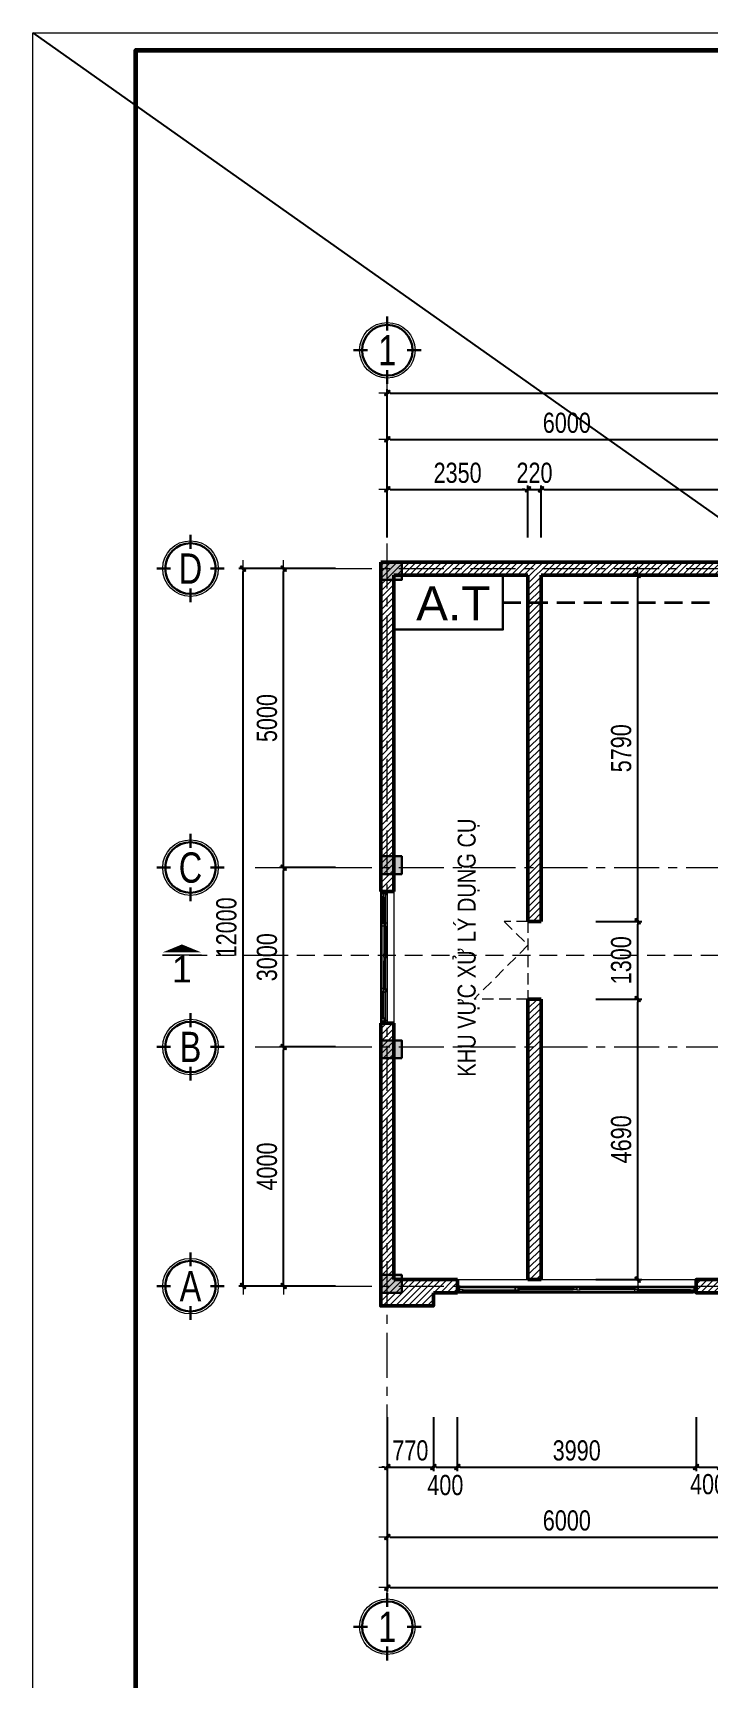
# Model space of a CAD drawing. Header units: millimetres. Extents: x 1109421 to 1726579, y -247837 to 144927.
# Drawn here: x 1636541 to 1647823, y -219275 to -191761 of the extents above; entities that cross this region are included whole.
import ezdxf
from ezdxf.enums import TextEntityAlignment as Align

# ---------------------------------------------------------------- set-up
doc = ezdxf.new("R2010")
doc.units = ezdxf.units.MM
doc.header["$LTSCALE"] = 600
doc.header["$MEASUREMENT"] = 0
for name, pattern in [('00_Hidden', [2.4, 1.6, -0.8]), ('CENTER', [2, 1.25, -0.25, 0.25, -0.25]), ('DASHED', [0.75, 0.5, -0.25]), ('HIDDEN', [0.375, 0.25, -0.125])]:
    doc.linetypes.add(name, pattern=pattern)
doc.layers.get('0').update_dxf_attribs({"lineweight": 0})
doc.layers.get('Defpoints').update_dxf_attribs({"lineweight": 0})
for name, color, linetype, lineweight in [('0.15_Cua', 144, 'Continuous', 15), ('cat1', 30, 'Continuous', 50), ('cat2', 22, 'Continuous', 30), ('dim', 144, 'Continuous', 13), ('hatch1', 136, 'Continuous', 9), ('Khungten_LCDI', 7, 'Continuous', 25), ('LC ISO', 153, 'Continuous', 13), ('LC Khac', 4, 'Continuous', 9), ('LC MANH DUT', 35, 'HIDDEN', 5), ('LC Text1', 3, 'Continuous', 20), ('LC Text2', 7, 'Continuous', 25), ('Noi that', 35, 'Continuous', 9), ('PCCC-ATTOMAT', 3, 'Continuous', 30), ('PCCC-BAO CHAY - DAY', 3, 'DASHED', 35), ('thay1', 63, 'Continuous', 18), ('truc', 76, 'CENTER', 9)]:
    doc.layers.add(name, color=color, linetype=linetype, lineweight=lineweight)
doc.layers.add('KCS_Plotter', color=11, linetype='Continuous', plot=False)
doc.styles.add('chu theo TCVN', font='arial.ttf')
doc.styles.add('EG 1', font='VHAVANB.TTF')
doc.styles.add('HOATBIF', font='hoatbif.shx', dxfattribs={"width": 0.8})
doc.styles.add('Khungten', font='VHAVAN.TTF', dxfattribs={"width": 0.9, "height": 5000})
doc.styles.add('LC 1', font='VHAVANB.TTF')
doc.styles.add('T2', font='VHARIAL.TTF', dxfattribs={"width": 0.8})
doc.styles.add('Tahoma', font='tahoma.ttf')
doc.styles.add('Title', font='VHBLACK.TTF')
doc.dimstyles.new('1-135', dxfattribs={"dimscale": 135, "dimtxt": 2.5, "dimasz": 0.35, "dimexe": 0.5, "dimexo": 0, "dimgap": 0.8, "dimtad": 1, "dimdec": 0, "dimzin": 0, "dimdsep": 46, "dimtxsty": 'HOATBIF', "dimblk1": 'DOT', "dimblk2": 'DOT', "dimsah": 1, "dimcen": -1, "dimdle": 1, "dimclrd": 256, "dimclre": 256, "dimclrt": 4, "dimadec": 3, "dimazin": 2, "dimtfac": 0.333333, "dimtdec": 0, "dimtix": 1, "dimtmove": 2, "dimatfit": 3, "dimldrblk": 'DOT', "dimfxl": 1, "dimtvp": 0.833333, "dimtolj": 1, "dimtzin": 0, "dimarcsym": 0})

# ---------------------------------------------------------------- blocks, each defined once
blk = doc.blocks.new('ATTOMAT TANG')
at = {"layer": 'PCCC-ATTOMAT'}
blk.add_lwpolyline([(0, 2.88), (0, 0), (5.76, 0), (5.76, 2.88)], close=True, dxfattribs=at)
at = {"layer": 'PCCC-ATTOMAT', "style": 'chu theo TCVN'}
blk.add_text('A.T', height=1.8, dxfattribs=at).set_placement((1.179, 0.496))
blk = doc.blocks.new('A$Cb3b0a436')
at = {"layer": 'Defpoints', "color": 0, "lineweight": 0}
blk.add_lwpolyline([(6.98, 0), (6.98, 297), (426.98, 297), (426.98, 0)], close=True, dxfattribs=at)
at = {"layer": 'Khungten_LCDI', "color": 5, "lineweight": 60}
blk.add_lwpolyline([(18.98, 2), (18.98, 295), (424.98, 295), (424.98, 2)], close=True, dxfattribs=at)
at = {"color": 7, "style": 'Khungten', "width": 0.8}
for tag, p in [('REVISION', (413.97, 41.04)), ('NGAYHT', (414.44, 32.41))]:
    blk.add_attdef(tag, text='', height=2, dxfattribs=at).set_placement(p, align=Align.CENTER)
at = {"layer": 'LC Text1', "style": 'Title', "width": 1.485915}
for tag, p, p2 in [('TENBANVE1', (388.11, 59.64), (422.38, 59.64)), ('TENBANVE2', (388.11, 52.88), (422.38, 52.88))]:
    blk.add_attdef(tag, text='', height=2.5, dxfattribs=at).set_placement(p, p2, align=Align.FIT)
at = {"layer": 'LC Text1', "style": 'Title', "width": 0.7}
blk.add_attdef('SOBANVE', text='', height=2.5, dxfattribs=at).set_placement((414.6, 9.54), align=Align.CENTER)
blk = doc.blocks.new('d1300')
at = {"layer": 'Noi that', "linetype": '00_Hidden', "ltscale": 0.2}
for p, q in [((898202, 20687), (899102, 21587)), ((899102, 20687), (899102, 21587)), ((897802, 20687), (897802, 21087)), ((897802, 21087), (898202, 20687)), ((897802, 20687), (899102, 20687))]:
    blk.add_line(p, q, dxfattribs=at)
blk = doc.blocks.new('DOT')
at = {"layer": 'dim'}
for p, q in [((-3, 0), (3, 0)), ((-1, -1), (1, 1))]:
    blk.add_line(p, q, dxfattribs=at)
blk.add_lwpolyline([(0.5, 1), (-1, -0.5), (-0.5, -1), (1, 0.5)], close=True, dxfattribs=at)
blk = doc.blocks.new('*D1675')
at = {"layer": 'Defpoints', "color": 0, "transparency": 16777216}
for p in [(1642463, -214911), (1648463, -214911), (1648463, -216917)]:
    blk.add_point(p, dxfattribs=at)
at = {"layer": 'dim', "lineweight": -2, "transparency": 16777216}
for p, q in [((1642463, -214911), (1642463, -216985)), ((1648463, -214911), (1648463, -216985)), ((1642511, -216917), (1648416, -216917))]:
    blk.add_line(p, q, dxfattribs=at)
at = {"layer": 'dim', "lineweight": -2, "transparency": 16777216, "xscale": 47.25, "yscale": 47.25, "zscale": 47.25, "rotation": 180}
blk.add_blockref('DOT', (1642463, -216917), dxfattribs=at)
at = {"layer": 'dim', "lineweight": -2, "transparency": 16777216, "xscale": 47.25, "yscale": 47.25, "zscale": 47.25}
blk.add_blockref('DOT', (1648463, -216917), dxfattribs=at)
at = {"layer": 'dim', "color": 4, "transparency": 16777216, "insert": (1645463, -216641), "char_height": 337.5, "attachment_point": 5, "style": 'HOATBIF'}
blk.add_mtext('\\A1;6000', dxfattribs=at)
blk = doc.blocks.new('_Dot')
at = {"color": 0, "linetype": 'ByBlock', "lineweight": -2}
blk.add_line((-0.5, 0), (-1, 0), dxfattribs=at)
at = {"color": 0, "linetype": 'ByBlock', "const_width": 0.5}
blk.add_lwpolyline([(-0.25, 0, 1), (0.25, 0, 1)], format="xyb", close=True, dxfattribs=at)
blk = doc.blocks.new('*D1683')
at = {"layer": 'Defpoints', "color": 0, "transparency": 16777216}
for p in [(1642463, -214911), (1643233, -214911), (1643233, -215747)]:
    blk.add_point(p, dxfattribs=at)
at = {"layer": 'dim', "lineweight": -2, "transparency": 16777216}
for p, q in [((1642463, -214911), (1642463, -215814)), ((1643233, -214911), (1643233, -215814)), ((1642416, -215747), (1642369, -215747)), ((1642463, -215747), (1643233, -215747)), ((1643281, -215747), (1643328, -215747))]:
    blk.add_line(p, q, dxfattribs=at)
at = {"layer": 'dim', "lineweight": -2, "transparency": 16777216, "xscale": 47.25, "yscale": 47.25, "zscale": 47.25}
blk.add_blockref('DOT', (1642463, -215747), dxfattribs=at)
at = {"layer": 'dim', "lineweight": -2, "transparency": 16777216, "xscale": 47.25, "yscale": 47.25, "zscale": 47.25, "rotation": 180}
blk.add_blockref('DOT', (1643233, -215747), dxfattribs=at)
at = {"layer": 'dim', "color": 4, "transparency": 16777216, "insert": (1642848, -215470), "char_height": 337.5, "attachment_point": 5, "style": 'HOATBIF'}
blk.add_mtext('\\A1;770', dxfattribs=at)
blk = doc.blocks.new('*D1684')
at = {"layer": 'Defpoints', "color": 0, "transparency": 16777216}
for p in [(1643233, -214911), (1643633, -214911), (1643633, -215747)]:
    blk.add_point(p, dxfattribs=at)
at = {"layer": 'dim', "lineweight": -2, "transparency": 16777216}
for p, q in [((1643233, -214911), (1643233, -215814)), ((1643633, -214911), (1643633, -215814)), ((1643281, -215747), (1643586, -215747))]:
    blk.add_line(p, q, dxfattribs=at)
at = {"layer": 'dim', "lineweight": -2, "transparency": 16777216, "xscale": 47.25, "yscale": 47.25, "zscale": 47.25, "rotation": 180}
blk.add_blockref('DOT', (1643233, -215747), dxfattribs=at)
at = {"layer": 'dim', "lineweight": -2, "transparency": 16777216, "xscale": 47.25, "yscale": 47.25, "zscale": 47.25}
blk.add_blockref('DOT', (1643633, -215747), dxfattribs=at)
at = {"layer": 'dim', "color": 4, "transparency": 16777216, "insert": (1643433, -216049), "char_height": 337.5, "attachment_point": 5, "style": 'HOATBIF'}
blk.add_mtext('\\A1;400', dxfattribs=at)
blk = doc.blocks.new('*D1685')
at = {"layer": 'Defpoints', "color": 0, "transparency": 16777216}
for p in [(1643633, -214911), (1647623, -214911), (1647623, -215747)]:
    blk.add_point(p, dxfattribs=at)
at = {"layer": 'dim', "lineweight": -2, "transparency": 16777216}
for p, q in [((1643633, -214911), (1643633, -215814)), ((1647623, -214911), (1647623, -215814)), ((1643681, -215747), (1647576, -215747))]:
    blk.add_line(p, q, dxfattribs=at)
at = {"layer": 'dim', "lineweight": -2, "transparency": 16777216, "xscale": 47.25, "yscale": 47.25, "zscale": 47.25, "rotation": 180}
blk.add_blockref('DOT', (1643633, -215747), dxfattribs=at)
at = {"layer": 'dim', "lineweight": -2, "transparency": 16777216, "xscale": 47.25, "yscale": 47.25, "zscale": 47.25}
blk.add_blockref('DOT', (1647623, -215747), dxfattribs=at)
at = {"layer": 'dim', "color": 4, "transparency": 16777216, "insert": (1645628, -215470), "char_height": 337.5, "attachment_point": 5, "style": 'HOATBIF'}
blk.add_mtext('\\A1;3990', dxfattribs=at)
blk = doc.blocks.new('*D1686')
at = {"layer": 'Defpoints', "color": 0, "transparency": 16777216}
for p in [(1647623, -214911), (1648023, -214911), (1648023, -215747)]:
    blk.add_point(p, dxfattribs=at)
at = {"layer": 'dim', "lineweight": -2, "transparency": 16777216}
for p, q in [((1647623, -214911), (1647623, -215814)), ((1648023, -214911), (1648023, -215814)), ((1647671, -215747), (1647976, -215747))]:
    blk.add_line(p, q, dxfattribs=at)
at = {"layer": 'dim', "lineweight": -2, "transparency": 16777216, "xscale": 47.25, "yscale": 47.25, "zscale": 47.25, "rotation": 180}
blk.add_blockref('DOT', (1647623, -215747), dxfattribs=at)
at = {"layer": 'dim', "lineweight": -2, "transparency": 16777216, "xscale": 47.25, "yscale": 47.25, "zscale": 47.25}
blk.add_blockref('DOT', (1648023, -215747), dxfattribs=at)
at = {"layer": 'dim', "color": 4, "transparency": 16777216, "insert": (1647823, -216034), "char_height": 337.5, "attachment_point": 5, "style": 'HOATBIF'}
blk.add_mtext('\\A1;400', dxfattribs=at)
blk = doc.blocks.new('*D1710')
at = {"layer": 'Defpoints', "color": 0, "transparency": 16777216}
for p in [(1642463, -214911), (1684263, -214911), (1684263, -217762)]:
    blk.add_point(p, dxfattribs=at)
at = {"layer": 'dim', "lineweight": -2, "transparency": 16777216}
for p, q in [((1642463, -214911), (1642463, -217829)), ((1684263, -214911), (1684263, -217829)), ((1642511, -217762), (1684216, -217762))]:
    blk.add_line(p, q, dxfattribs=at)
at = {"layer": 'dim', "lineweight": -2, "transparency": 16777216, "xscale": 47.25, "yscale": 47.25, "zscale": 47.25, "rotation": 180}
blk.add_blockref('DOT', (1642463, -217762), dxfattribs=at)
at = {"layer": 'dim', "lineweight": -2, "transparency": 16777216, "xscale": 47.25, "yscale": 47.25, "zscale": 47.25}
blk.add_blockref('DOT', (1684263, -217762), dxfattribs=at)
at = {"layer": 'dim', "color": 4, "transparency": 16777216, "insert": (1664478, -217485), "char_height": 337.5, "attachment_point": 5, "style": 'HOATBIF'}
blk.add_mtext('\\A1;41800', dxfattribs=at)
blk = doc.blocks.new('*U612')
for p, q in [((50, 0), (3940, 0)), ((50, -110), (3940, -110)), ((95, -20), (968, -20)), ((1028, -50), (1935, -50)), ((1028, -80), (1935, -80)), ((2963, -50), (2055, -50)), ((2963, -80), (2055, -80)), ((3895, -20), (3023, -20)), ((3895, -50), (3023, -50))]:
    blk.add_line(p, q)
at = {"color": 8, "lineweight": 5}
for p, q in [((50, -20), (3940, -20)), ((3940, -80), (50, -80)), ((95, -30), (968, -30)), ((95, -40), (968, -40)), ((95, -50), (968, -50)), ((1028, -60), (1935, -60)), ((1028, -70), (1935, -70)), ((2963, -60), (2055, -60)), ((2963, -70), (2055, -70)), ((3895, -30), (3023, -30)), ((3895, -40), (3023, -40))]:
    blk.add_line(p, q, dxfattribs=at)
for points in [[(50, -20), (35, -20), (35, -80), (50, -80), (50, -110), (0, -110), (0, 0), (0, 0), (0, 0), (50, 0), (50, -20), (35, -20)], [(3940, -20), (3955, -20), (3955, -80), (3940, -80), (3940, -110), (3990, -110), (3990, 0), (3990, 0), (3990, 0), (3940, 0), (3940, -20), (3955, -20)], [(95, -40), (95, -50), (35, -50), (35, -20), (95, -20), (95, -30), (85, -30), (85, -40), (95, -40)], [(968, -40), (968, -50), (1028, -50), (1028, -20), (968, -20), (968, -30), (978, -30), (978, -40), (968, -40)], [(1028, -70), (1028, -80), (968, -80), (968, -50), (1028, -50), (1028, -60), (1018, -60), (1018, -70), (1028, -70)], [(968, -50), (968, -80), (983, -80)], [(1935, -70), (1935, -80), (1995, -80), (1995, -50), (1935, -50), (1935, -60), (1945, -60), (1945, -70), (1935, -70)], [(1995, -50), (1995, -80), (1980, -80)], [(1995, -50), (1995, -80), (2010, -80)], [(2055, -70), (2055, -80), (1995, -80), (1995, -50), (2055, -50), (2055, -60), (2045, -60), (2045, -70), (2055, -70)], [(3023, -40), (3023, -50), (2963, -50), (2963, -20), (3023, -20), (3023, -30), (3013, -30), (3013, -40), (3023, -40)], [(2963, -70), (2963, -80), (3023, -80), (3023, -50), (2963, -50), (2963, -60), (2973, -60), (2973, -70), (2963, -70)], [(3023, -50), (3023, -80), (3008, -80)], [(3895, -40), (3895, -50), (3955, -50), (3955, -20), (3895, -20), (3895, -30), (3905, -30), (3905, -40), (3895, -40)]]:
    blk.add_lwpolyline(points)
for centre, start, end in [((94, -32), 14.2151, 83.5658), ((94, -38), 276.4342, 345.7849), ((968, -32), 96.4342, 165.7849), ((968, -38), 194.2151, 263.5658), ((1027, -62), 14.2151, 83.5658), ((1027, -68), 276.4342, 345.7849), ((1936, -62), 96.4342, 165.7849), ((1936, -68), 194.2151, 263.5658), ((2054, -62), 14.2151, 83.5658), ((2054, -68), 276.4342, 345.7849), ((2963, -62), 96.4342, 165.7849), ((2963, -68), 194.2151, 263.5658), ((3022, -32), 14.2151, 83.5658), ((3022, -38), 276.4342, 345.7849), ((3896, -32), 96.4342, 165.7849), ((3896, -38), 194.2151, 263.5658)]:
    blk.add_arc(centre, 8.25, start, end, dxfattribs=at)
blk = doc.blocks.new('KyHieu TrucDinhVi')
at = {"color": 7, "lineweight": 30}
for p, q in [((0, 2.36), (0, 4)), ((-2.36, 0), (-4, 0)), ((2.36, 0), (4, 0)), ((0, -2.36), (0, -4))]:
    blk.add_line(p, q, dxfattribs=at)
blk.add_circle((0, 0), 3.3)
blk.add_circle((0, 0), 3, dxfattribs=at)
at = {"ltscale": 20, "style": 'Tahoma'}
blk.add_attdef('AA', text='', height=3, dxfattribs=at).set_placement((0, 0), align=Align.MIDDLE_CENTER)
blk = doc.blocks.new('*D1711')
at = {"layer": 'Defpoints', "color": 0, "transparency": 16777216}
for p in [(1640730, -208720), (1641595, -208720), (1641595, -212720)]:
    blk.add_point(p, dxfattribs=at)
at = {"layer": 'dim', "lineweight": -2, "transparency": 16777216}
for p, q in [((1641595, -208720), (1640662, -208720)), ((1640730, -212673), (1640730, -208768)), ((1641595, -212720), (1640662, -212720))]:
    blk.add_line(p, q, dxfattribs=at)
at = {"layer": 'dim', "lineweight": -2, "transparency": 16777216, "xscale": 47.25, "yscale": 47.25, "zscale": 47.25}
for p, rotation in [((1640730, -208720), 90), ((1640730, -212720), 270)]:
    blk.add_blockref('DOT', p, dxfattribs=dict(at, rotation=rotation))
at = {"layer": 'dim', "color": 4, "transparency": 16777216, "insert": (1640453, -210720), "char_height": 337.5, "attachment_point": 5, "rotation": 90, "style": 'HOATBIF'}
blk.add_mtext('\\A1;4000', dxfattribs=at)
blk = doc.blocks.new('*D1712')
at = {"layer": 'Defpoints', "color": 0, "transparency": 16777216}
for p in [(1640052, -200720), (1641595, -200720), (1641595, -212720)]:
    blk.add_point(p, dxfattribs=at)
at = {"layer": 'dim', "lineweight": -2, "transparency": 16777216}
for p, q in [((1641595, -200720), (1639984, -200720)), ((1640052, -212673), (1640052, -200768)), ((1641595, -212720), (1639984, -212720))]:
    blk.add_line(p, q, dxfattribs=at)
at = {"layer": 'dim', "lineweight": -2, "transparency": 16777216, "xscale": 47.25, "yscale": 47.25, "zscale": 47.25}
for p, rotation in [((1640052, -200720), 90), ((1640052, -212720), 270)]:
    blk.add_blockref('DOT', p, dxfattribs=dict(at, rotation=rotation))
at = {"layer": 'dim', "color": 4, "transparency": 16777216, "insert": (1639775, -206720), "char_height": 337.5, "attachment_point": 5, "rotation": 90, "style": 'HOATBIF'}
blk.add_mtext('\\A1;12000', dxfattribs=at)
blk = doc.blocks.new('*D1713')
at = {"layer": 'Defpoints', "color": 0, "transparency": 16777216}
for p in [(1640730, -205720), (1641595, -205720), (1641595, -208720)]:
    blk.add_point(p, dxfattribs=at)
at = {"layer": 'dim', "lineweight": -2, "transparency": 16777216}
for p, q in [((1641595, -205720), (1640662, -205720)), ((1640730, -208673), (1640730, -205768)), ((1641595, -208720), (1640662, -208720))]:
    blk.add_line(p, q, dxfattribs=at)
at = {"layer": 'dim', "lineweight": -2, "transparency": 16777216, "xscale": 47.25, "yscale": 47.25, "zscale": 47.25}
for p, rotation in [((1640730, -205720), 90), ((1640730, -208720), 270)]:
    blk.add_blockref('DOT', p, dxfattribs=dict(at, rotation=rotation))
at = {"layer": 'dim', "color": 4, "transparency": 16777216, "insert": (1640453, -207220), "char_height": 337.5, "attachment_point": 5, "rotation": 90, "style": 'HOATBIF'}
blk.add_mtext('\\A1;3000', dxfattribs=at)
blk = doc.blocks.new('*D1634')
at = {"layer": 'Defpoints', "color": 0, "transparency": 16777216}
for p in [(1640730, -200720), (1641595, -200720), (1641595, -205720)]:
    blk.add_point(p, dxfattribs=at)
at = {"layer": 'dim', "lineweight": -2, "transparency": 16777216}
for p, q in [((1641595, -200720), (1640662, -200720)), ((1640730, -205673), (1640730, -200768)), ((1641595, -205720), (1640662, -205720))]:
    blk.add_line(p, q, dxfattribs=at)
at = {"layer": 'dim', "lineweight": -2, "transparency": 16777216, "xscale": 47.25, "yscale": 47.25, "zscale": 47.25}
for p, rotation in [((1640730, -200720), 90), ((1640730, -205720), 270)]:
    blk.add_blockref('DOT', p, dxfattribs=dict(at, rotation=rotation))
at = {"layer": 'dim', "color": 4, "transparency": 16777216, "insert": (1640453, -203220), "char_height": 337.5, "attachment_point": 5, "rotation": 90, "style": 'HOATBIF'}
blk.add_mtext('\\A1;5000', dxfattribs=at)
blk = doc.blocks.new('cat11')
at = {"layer": 'LC Khac', "color": 1, "ltscale": 2}
blk.add_line((0, 0), (0, 485), dxfattribs=at)
blk.add_lwpolyline([(-134, 243, 0, 471, 0), (-37, 243, 275, 275, 0)], format="xyseb", dxfattribs=at)
at = {"ltscale": 2, "style": 'LC 1'}
blk.add_attdef('A', text='', height=330, dxfattribs=at).set_placement((179, 243), align=Align.MIDDLE_CENTER)
blk = doc.blocks.new('*D1635')
at = {"layer": 'Defpoints', "color": 0, "transparency": 16777216}
for p in [(1644813, -199396), (1642463, -200201), (1644813, -200201)]:
    blk.add_point(p, dxfattribs=at)
at = {"layer": 'dim', "lineweight": -2, "transparency": 16777216}
for p, q in [((1642463, -200201), (1642463, -199329)), ((1642511, -199396), (1644766, -199396)), ((1644813, -200201), (1644813, -199329))]:
    blk.add_line(p, q, dxfattribs=at)
at = {"layer": 'dim', "lineweight": -2, "transparency": 16777216, "xscale": 47.25, "yscale": 47.25, "zscale": 47.25, "rotation": 180}
blk.add_blockref('DOT', (1642463, -199396), dxfattribs=at)
at = {"layer": 'dim', "lineweight": -2, "transparency": 16777216, "xscale": 47.25, "yscale": 47.25, "zscale": 47.25}
blk.add_blockref('DOT', (1644813, -199396), dxfattribs=at)
at = {"layer": 'dim', "color": 4, "transparency": 16777216, "insert": (1643638, -199120), "char_height": 337.5, "attachment_point": 5, "style": 'HOATBIF'}
blk.add_mtext('\\A1;2350', dxfattribs=at)
blk = doc.blocks.new('*D1636')
at = {"layer": 'Defpoints', "color": 0, "transparency": 16777216}
for p in [(1645033, -199396), (1644813, -200201), (1645033, -200201)]:
    blk.add_point(p, dxfattribs=at)
at = {"layer": 'dim', "lineweight": -2, "transparency": 16777216}
for p, q in [((1644766, -199396), (1644719, -199396)), ((1644813, -200201), (1644813, -199329)), ((1644813, -199396), (1645033, -199396)), ((1645033, -200201), (1645033, -199329)), ((1645081, -199396), (1645128, -199396))]:
    blk.add_line(p, q, dxfattribs=at)
at = {"layer": 'dim', "lineweight": -2, "transparency": 16777216, "xscale": 47.25, "yscale": 47.25, "zscale": 47.25}
blk.add_blockref('DOT', (1644813, -199396), dxfattribs=at)
at = {"layer": 'dim', "lineweight": -2, "transparency": 16777216, "xscale": 47.25, "yscale": 47.25, "zscale": 47.25, "rotation": 180}
blk.add_blockref('DOT', (1645033, -199396), dxfattribs=at)
at = {"layer": 'dim', "color": 4, "transparency": 16777216, "insert": (1644923, -199120), "char_height": 337.5, "attachment_point": 5, "style": 'HOATBIF'}
blk.add_mtext('\\A1;220', dxfattribs=at)
blk = doc.blocks.new('*D1637')
at = {"layer": 'Defpoints', "color": 0, "transparency": 16777216}
for p in [(1654353, -199396), (1645033, -200201), (1654353, -200201)]:
    blk.add_point(p, dxfattribs=at)
at = {"layer": 'dim', "lineweight": -2, "transparency": 16777216}
for p, q in [((1645033, -200201), (1645033, -199329)), ((1645081, -199396), (1654306, -199396)), ((1654353, -200201), (1654353, -199329))]:
    blk.add_line(p, q, dxfattribs=at)
at = {"layer": 'dim', "lineweight": -2, "transparency": 16777216, "xscale": 47.25, "yscale": 47.25, "zscale": 47.25, "rotation": 180}
blk.add_blockref('DOT', (1645033, -199396), dxfattribs=at)
at = {"layer": 'dim', "lineweight": -2, "transparency": 16777216, "xscale": 47.25, "yscale": 47.25, "zscale": 47.25}
blk.add_blockref('DOT', (1654353, -199396), dxfattribs=at)
at = {"layer": 'dim', "color": 4, "transparency": 16777216, "insert": (1649693, -199120), "char_height": 337.5, "attachment_point": 5, "style": 'HOATBIF'}
blk.add_mtext('\\A1;9320', dxfattribs=at)
blk = doc.blocks.new('*D1654')
at = {"layer": 'Defpoints', "color": 0, "transparency": 16777216}
for p in [(1648463, -198561), (1642463, -200201), (1648463, -200201)]:
    blk.add_point(p, dxfattribs=at)
at = {"layer": 'dim', "lineweight": -2, "transparency": 16777216}
for p, q in [((1642463, -200201), (1642463, -198494)), ((1642511, -198561), (1648416, -198561)), ((1648463, -200201), (1648463, -198494))]:
    blk.add_line(p, q, dxfattribs=at)
at = {"layer": 'dim', "lineweight": -2, "transparency": 16777216, "xscale": 47.25, "yscale": 47.25, "zscale": 47.25, "rotation": 180}
blk.add_blockref('DOT', (1642463, -198561), dxfattribs=at)
at = {"layer": 'dim', "lineweight": -2, "transparency": 16777216, "xscale": 47.25, "yscale": 47.25, "zscale": 47.25}
blk.add_blockref('DOT', (1648463, -198561), dxfattribs=at)
at = {"layer": 'dim', "color": 4, "transparency": 16777216, "insert": (1645463, -198284), "char_height": 337.5, "attachment_point": 5, "style": 'HOATBIF'}
blk.add_mtext('\\A1;6000', dxfattribs=at)
blk = doc.blocks.new('*D1661')
at = {"layer": 'Defpoints', "color": 0, "transparency": 16777216}
for p in [(1684263, -197786), (1642463, -200201), (1684263, -200201)]:
    blk.add_point(p, dxfattribs=at)
at = {"layer": 'dim', "lineweight": -2, "transparency": 16777216}
for p, q in [((1642463, -200201), (1642463, -197719)), ((1642511, -197786), (1684216, -197786)), ((1684263, -200201), (1684263, -197719))]:
    blk.add_line(p, q, dxfattribs=at)
at = {"layer": 'dim', "lineweight": -2, "transparency": 16777216, "xscale": 47.25, "yscale": 47.25, "zscale": 47.25, "rotation": 180}
blk.add_blockref('DOT', (1642463, -197786), dxfattribs=at)
at = {"layer": 'dim', "lineweight": -2, "transparency": 16777216, "xscale": 47.25, "yscale": 47.25, "zscale": 47.25}
blk.add_blockref('DOT', (1684263, -197786), dxfattribs=at)
at = {"layer": 'dim', "color": 4, "transparency": 16777216, "insert": (1664413, -197510), "char_height": 337.5, "attachment_point": 5, "style": 'HOATBIF'}
blk.add_mtext('\\A1;41800', dxfattribs=at)
blk = doc.blocks.new('*D1663')
at = {"layer": 'Defpoints', "color": 0, "transparency": 16777216}
for p in [(1645946, -207920), (1646649, -207920), (1645946, -212610)]:
    blk.add_point(p, dxfattribs=at)
at = {"layer": 'dim', "lineweight": -2, "transparency": 16777216}
for p, q in [((1645946, -207920), (1646716, -207920)), ((1646649, -212563), (1646649, -207968)), ((1645946, -212610), (1646716, -212610))]:
    blk.add_line(p, q, dxfattribs=at)
at = {"layer": 'dim', "lineweight": -2, "transparency": 16777216, "xscale": 47.25, "yscale": 47.25, "zscale": 47.25}
for p, rotation in [((1646649, -207920), 90), ((1646649, -212610), 270)]:
    blk.add_blockref('DOT', p, dxfattribs=dict(at, rotation=rotation))
at = {"layer": 'dim', "color": 4, "transparency": 16777216, "insert": (1646372, -210265), "char_height": 337.5, "attachment_point": 5, "rotation": 90, "style": 'HOATBIF'}
blk.add_mtext('\\A1;4690', dxfattribs=at)
blk = doc.blocks.new('*D1664')
at = {"layer": 'Defpoints', "color": 0, "transparency": 16777216}
for p in [(1645946, -206620), (1646649, -206620), (1645946, -207920)]:
    blk.add_point(p, dxfattribs=at)
at = {"layer": 'dim', "lineweight": -2, "transparency": 16777216}
for p, q in [((1645946, -206620), (1646716, -206620)), ((1646649, -207873), (1646649, -206668)), ((1645946, -207920), (1646716, -207920))]:
    blk.add_line(p, q, dxfattribs=at)
at = {"layer": 'dim', "lineweight": -2, "transparency": 16777216, "xscale": 47.25, "yscale": 47.25, "zscale": 47.25}
for p, rotation in [((1646649, -206620), 90), ((1646649, -207920), 270)]:
    blk.add_blockref('DOT', p, dxfattribs=dict(at, rotation=rotation))
at = {"layer": 'dim', "color": 4, "transparency": 16777216, "insert": (1646372, -207270), "char_height": 337.5, "attachment_point": 5, "rotation": 90, "style": 'HOATBIF'}
blk.add_mtext('\\A1;1300', dxfattribs=at)
blk = doc.blocks.new('*D1665')
at = {"layer": 'Defpoints', "color": 0, "transparency": 16777216}
for p in [(1645946, -200830), (1646649, -200830), (1645946, -206620)]:
    blk.add_point(p, dxfattribs=at)
at = {"layer": 'dim', "lineweight": -2, "transparency": 16777216}
for p, q in [((1645946, -200830), (1646716, -200830)), ((1646649, -206573), (1646649, -200878)), ((1645946, -206620), (1646716, -206620))]:
    blk.add_line(p, q, dxfattribs=at)
at = {"layer": 'dim', "lineweight": -2, "transparency": 16777216, "xscale": 47.25, "yscale": 47.25, "zscale": 47.25}
for p, rotation in [((1646649, -200830), 90), ((1646649, -206620), 270)]:
    blk.add_blockref('DOT', p, dxfattribs=dict(at, rotation=rotation))
at = {"layer": 'dim', "color": 4, "transparency": 16777216, "insert": (1646372, -203725), "char_height": 337.5, "attachment_point": 5, "rotation": 90, "style": 'HOATBIF'}
blk.add_mtext('\\A1;5790', dxfattribs=at)
blk = doc.blocks.new('*U598')
for p, q in [((50, 0), (2151, 0)), ((50, -110), (2151, -110)), ((95, -20), (520, -20)), ((580, -50), (1040, -50)), ((580, -80), (1040, -80)), ((1621, -50), (1160, -50)), ((1621, -80), (1160, -80)), ((2106, -20), (1681, -20)), ((2106, -50), (1681, -50))]:
    blk.add_line(p, q)
at = {"color": 8, "lineweight": 5}
for p, q in [((50, -20), (2151, -20)), ((2151, -80), (50, -80)), ((95, -30), (520, -30)), ((95, -40), (520, -40)), ((95, -50), (520, -50)), ((580, -60), (1040, -60)), ((580, -70), (1040, -70)), ((1621, -60), (1160, -60)), ((1621, -70), (1160, -70)), ((2106, -30), (1681, -30)), ((2106, -40), (1681, -40))]:
    blk.add_line(p, q, dxfattribs=at)
for points in [[(50, -20), (35, -20), (35, -80), (50, -80), (50, -110), (0, -110), (0, 0), (0, 0), (0, 0), (50, 0), (50, -20), (35, -20)], [(2151, -20), (2166, -20), (2166, -80), (2151, -80), (2151, -110), (2201, -110), (2201, 0), (2201, 0), (2201, 0), (2151, 0), (2151, -20), (2166, -20)], [(95, -40), (95, -50), (35, -50), (35, -20), (95, -20), (95, -30), (85, -30), (85, -40), (95, -40)], [(520, -40), (520, -50), (580, -50), (580, -20), (520, -20), (520, -30), (530, -30), (530, -40), (520, -40)], [(580, -70), (580, -80), (520, -80), (520, -50), (580, -50), (580, -60), (570, -60), (570, -70), (580, -70)], [(520, -50), (520, -80), (535, -80)], [(1040, -70), (1040, -80), (1100, -80), (1100, -50), (1040, -50), (1040, -60), (1050, -60), (1050, -70), (1040, -70)], [(1100, -50), (1100, -80), (1085, -80)], [(1100, -50), (1100, -80), (1115, -80)], [(1160, -70), (1160, -80), (1100, -80), (1100, -50), (1160, -50), (1160, -60), (1150, -60), (1150, -70), (1160, -70)], [(1681, -40), (1681, -50), (1621, -50), (1621, -20), (1681, -20), (1681, -30), (1671, -30), (1671, -40), (1681, -40)], [(1621, -70), (1621, -80), (1681, -80), (1681, -50), (1621, -50), (1621, -60), (1631, -60), (1631, -70), (1621, -70)], [(1681, -50), (1681, -80), (1666, -80)], [(2106, -40), (2106, -50), (2166, -50), (2166, -20), (2106, -20), (2106, -30), (2116, -30), (2116, -40), (2106, -40)]]:
    blk.add_lwpolyline(points)
for centre, start, end in [((94, -32), 14.2151, 83.5658), ((94, -38), 276.4342, 345.7849), ((521, -32), 96.4342, 165.7849), ((521, -38), 194.2151, 263.5658), ((579, -62), 14.2151, 83.5658), ((579, -68), 276.4342, 345.7849), ((1041, -62), 96.4342, 165.7849), ((1041, -68), 194.2151, 263.5658), ((1160, -62), 14.2151, 83.5658), ((1160, -68), 276.4342, 345.7849), ((1622, -62), 96.4342, 165.7849), ((1622, -68), 194.2151, 263.5658), ((1680, -32), 14.2151, 83.5658), ((1680, -38), 276.4342, 345.7849), ((2107, -32), 96.4342, 165.7849), ((2107, -38), 194.2151, 263.5658)]:
    blk.add_arc(centre, 8.25, start, end, dxfattribs=at)
blk = doc.blocks.new('COT BT')
at = {"layer": 'cat2', "ltscale": 2}
h = blk.add_hatch(color=256, dxfattribs=at)
h.dxf.hatch_style = 1
h.paths.add_polyline_path([(240, 190), (-110, 190), (-110, -110), (240, -110)])
blk.add_lwpolyline([(-110, 190), (240, 190), (240, -110), (-110, -110)], close=True, dxfattribs=at)

msp = doc.modelspace()

# ---------------------------------------------------------------- hatches: boundary and pattern name
at = {"layer": 'hatch1'}
h = msp.add_hatch(dxfattribs=at)
h.set_pattern_fill('ANSI31', color=256, scale=600)
h.set_pattern_definition([(45, (-379140.31, -175305.75), (-53.0330086, 53.0330086), [])])
h.paths.add_polyline_path([(1684373.4, -200610.3), (1642353.4, -200610.3), (1642353.4, -206120.3), (1642573.4, -206120.3), (1642573.4, -200830.3), (1644813.4, -200830.3), (1644813.4, -206620.3), (1645033.4, -206620.3), (1645033.4, -200830.3), (1654353.4, -200830.3), (1654353.4, -206020.3), (1654573.4, -206020.3), (1654573.4, -205830.3), (1657853.4, -205830.3), (1657853.4, -205720.3), (1654573.4, -205720.3), (1654573.4, -200830.3), (1659073.4, -200830.3), (1659073.4, -205720.3), (1658853.4, -205720.3), (1658853.4, -205830.3), (1659695.2, -205830.3), (1659915.2, -205610.3), (1659293.4, -205610.3), (1659293.4, -200830.3), (1661753.4, -200830.3), (1661753.4, -205610.3), (1661075.2, -205610.3), (1661295.2, -205830.3), (1664183.4, -205830.3), (1664183.4, -205720.3), (1661973.4, -205720.3), (1661973.4, -200830.3), (1666953.4, -200830.3), (1666953.4, -205720.3), (1667173.4, -205720.3), (1667173.4, -200830.3), (1669998.4, -200830.3), (1669998.4, -203830.3), (1668898.4, -203830.3), (1668898.4, -204710.3), (1669008.4, -204710.3), (1669008.4, -203940.3), (1671008.4, -203940.3), (1671008.4, -204710.3), (1671118.4, -204710.3), (1671118.4, -203830.3), (1670218.4, -203830.3), (1670218.4, -200830.3), (1672953.4, -200830.3), (1672953.4, -205720.3), (1671118.4, -205720.3), (1671118.4, -205610.3), (1671008.4, -205610.3), (1671008.4, -205830.3), (1673498.4, -205830.3), (1673498.4, -205610.3), (1673173.4, -205610.3), (1673173.4, -200830.3), (1676008.4, -200830.3), (1676008.4, -205610.3), (1675898.4, -205610.3), (1675898.4, -205830.3), (1676008.4, -205830.3), (1676378.4, -205830.3), (1676378.4, -205610.3), (1676118.4, -205610.3), (1676118.4, -200830.3), (1679008.4, -200830.3), (1679008.4, -205610.3), (1678778.4, -205610.3), (1678778.4, -205830.3), (1679443.4, -205830.3), (1679443.4, -205610.3), (1679118.4, -205610.3), (1679118.4, -200830.3), (1684153.4, -200830.3), (1684153.4, -205610.3), (1681843.4, -205610.3), (1681843.4, -205830.3), (1681953.4, -205830.3), (1681953.4, -206570.3), (1682173.4, -206570.3), (1682173.4, -205830.3), (1684153.4, -205830.3), (1684153.4, -212610.3), (1683173.4, -212610.3), (1683173.4, -213270.3), (1684373.4, -213270.3), (1684373.4, -212610.3)])
h.paths.add_polyline_path([(1683393.4, -212830.3), (1684153.4, -212830.3), (1684153.4, -213050.3), (1683393.4, -213050.3)], flags=16)
h.paths.add_polyline_path([(1669008.4, -205610.3), (1668898.4, -205610.3), (1668898.4, -205720.3), (1665483.4, -205720.3), (1665483.4, -205830.3), (1669008.4, -205830.3)], flags=17)
h.paths.add_polyline_path([(1674998.4, -205610.3), (1674698.4, -205610.3), (1674698.4, -205830.3), (1674998.4, -205830.3)], flags=17)
h.paths.add_polyline_path([(1677878.4, -205610.3), (1677578.4, -205610.3), (1677578.4, -205830.3), (1677878.4, -205830.3)], flags=17)
h.paths.add_polyline_path([(1680943.4, -205610.3), (1680643.4, -205610.3), (1680643.4, -205830.3), (1680943.4, -205830.3)], flags=17)
h.paths.add_polyline_path([(1682173.4, -207470.3), (1681953.4, -207470.3), (1681953.4, -208610.3), (1680238.4, -208610.3), (1680238.4, -208830.3), (1684153.4, -208830.3), (1684153.4, -208610.3), (1682173.4, -208610.3)], flags=17)
h.paths.add_polyline_path([(1680088.4, -212610.3), (1679063.4, -212610.3), (1679063.4, -208830.3), (1679238.4, -208830.3), (1679238.4, -208610.3), (1678783.4, -208610.3), (1678783.4, -208830.3), (1678953.4, -208830.3), (1678953.4, -212610.3), (1678488.4, -212610.3), (1678488.4, -212830.3), (1678888.4, -212830.3), (1678888.4, -213270.3), (1680088.4, -213270.3)])
h.paths.add_polyline_path([(1679102.9, -212830.3), (1679862.9, -212830.3), (1679862.9, -213050.3), (1679102.9, -213050.3)], flags=16)
h.paths.add_polyline_path([(1676383.4, -208610.3), (1675898.4, -208610.3), (1675898.4, -208830.3), (1676008.4, -208830.3), (1676008.4, -212610.3), (1676118.4, -212610.3), (1676118.4, -208830.3), (1676383.4, -208830.3)], flags=17)
h.paths.add_polyline_path([(1673498.4, -208610.3), (1672788.4, -208610.3), (1672788.4, -208830.3), (1673008.4, -208830.3), (1673008.4, -212610.3), (1673118.4, -212610.3), (1673118.4, -208830.3), (1673498.4, -208830.3)], flags=17)
h.paths.add_polyline_path([(1674998.4, -208610.3), (1674698.4, -208610.3), (1674698.4, -208830.3), (1674998.4, -208830.3)], flags=17)
h.paths.add_polyline_path([(1677883.4, -208610.3), (1677583.4, -208610.3), (1677583.4, -208830.3), (1677883.4, -208830.3)], flags=17)
h.paths.add_polyline_path([(1673903.4, -212610.3), (1673503.4, -212610.3), (1672623.4, -212610.3), (1672223.4, -212610.3), (1672223.4, -212830.3), (1672623.4, -212830.3), (1672623.4, -213050.3), (1673503.4, -213050.3), (1673503.4, -212830.3), (1673903.4, -212830.3)], flags=17)
h.paths.add_polyline_path([(1671488.4, -208610.3), (1666668.4, -208610.3), (1666668.4, -208830.3), (1671488.4, -208830.3)], flags=17)
h.paths.add_polyline_path([(1665368.4, -208610.3), (1664463.4, -208610.3), (1664463.4, -212610.3), (1664573.4, -212610.3), (1664573.4, -208830.3), (1665368.4, -208830.3)], flags=17)
h.paths.add_polyline_path([(1667503.4, -212830.3), (1667903.4, -212830.3), (1667903.4, -212610.3), (1667503.4, -212610.3), (1666623.4, -212610.3), (1666623.4, -212830.3), (1666623.4, -213050.3), (1667503.4, -213050.3)], flags=17)
h.paths.add_polyline_path([(1662303.4, -212610.3), (1661423.4, -212610.3), (1661423.4, -212830.3), (1661423.4, -213050.3), (1662303.4, -213050.3)], flags=17)
h.paths.add_polyline_path([(1659623.4, -212610.3), (1658743.4, -212610.3), (1658343.4, -212610.3), (1658343.4, -212830.3), (1658743.4, -212830.3), (1658743.4, -213050.3), (1659623.4, -213050.3), (1659623.4, -212830.3)], flags=17)
h.paths.add_polyline_path([(1654903.4, -212830.3), (1655303.4, -212830.3), (1655303.4, -212610.3), (1654903.4, -212610.3), (1654573.4, -212610.3), (1654573.4, -208420.3), (1654353.4, -208420.3), (1654353.4, -212610.3), (1654023.4, -212610.3), (1653623.4, -212610.3), (1653623.4, -212830.3), (1654023.4, -212830.3), (1654023.4, -213050.3), (1654903.4, -213050.3)], flags=17)
h.paths.add_polyline_path([(1649303.4, -212610.3), (1648903.4, -212610.3), (1648023.4, -212610.3), (1647623.4, -212610.3), (1647623.4, -212830.3), (1648023.4, -212830.3), (1648023.4, -213050.3), (1648903.4, -213050.3), (1648903.4, -212830.3), (1649303.4, -212830.3)], flags=17)
h.paths.add_polyline_path([(1643633.4, -212610.3), (1643233.4, -212610.3), (1642573.4, -212610.3), (1642573.4, -208320.3), (1642353.4, -208320.3), (1642353.4, -212830.3), (1642353.4, -213050.3), (1643233.4, -213050.3), (1643233.4, -212830.3), (1643633.4, -212830.3)], flags=17)
h.paths.add_polyline_path([(1645033.4, -207920.3), (1644813.4, -207920.3), (1644813.4, -212610.3), (1645033.4, -212610.3)], flags=17)

# ---------------------------------------------------------------- linework, layer by layer
at = {"layer": 'cat1'}
for p, q in [((1642353.4, -206120.3), (1642353.4, -200610.3)), ((1642353.4, -200610.3), (1684373.4, -200610.3)), ((1642573.4, -206120.3), (1642573.4, -200830.3)), ((1642573.4, -200830.3), (1644813.4, -200830.3)), ((1644813.4, -206620.3), (1644813.4, -200830.3)), ((1645033.4, -206620.3), (1645033.4, -200830.3)), ((1645033.4, -200830.3), (1654353.4, -200830.3)), ((1642353.4, -206120.3), (1642573.4, -206120.3)), ((1645033.4, -206620.3), (1644813.4, -206620.3)), ((1644813.4, -212610.3), (1644813.4, -207920.3)), ((1645033.4, -207920.3), (1644813.4, -207920.3)), ((1645033.4, -212610.3), (1645033.4, -207920.3)), ((1642353.4, -212830.3), (1642353.4, -208320.3)), ((1642353.4, -208320.3), (1642573.4, -208320.3)), ((1642573.4, -212610.3), (1642573.4, -208320.3)), ((1643233.4, -212610.3), (1642573.4, -212610.3)), ((1643233.4, -212610.3), (1643633.4, -212610.3)), ((1643633.4, -212610.3), (1643633.4, -212830.3)), ((1644813.4, -212610.3), (1645033.4, -212610.3)), ((1643633.4, -212830.3), (1643233.4, -212830.3))]:
    msp.add_line(p, q, dxfattribs=at)
for points in [[(1648023.4, -212610.3), (1648903.4, -212610.3), (1649303.4, -212610.3), (1649303.4, -212830.3), (1648903.4, -212830.3), (1648903.4, -213050.3), (1648023.4, -213050.3), (1648023.4, -212830.3), (1647623.4, -212830.3), (1647623.4, -212610.3), (1648023.4, -212610.3)], [(1642353.4, -212830.3), (1642353.4, -213050.3), (1643233.4, -213050.3), (1643233.4, -212830.3)]]:
    msp.add_lwpolyline(points, dxfattribs=at)
at = {"layer": 'KCS_Plotter'}
msp.add_line((1636541.2, -191761.5), (1696748.3, -234336.5), dxfattribs=at)
at = {"layer": 'LC MANH DUT', "ltscale": 2}
msp.add_line((1638704, -207186.6), (1687360.1, -207186.6), dxfattribs=at)
at = {"layer": 'PCCC-BAO CHAY - DAY'}
msp.add_lwpolyline([(1644395.9, -201285.9), (1653150.1, -201285.9), (1653150.1, -205496.3)], dxfattribs=at)
at = {"layer": 'thay1'}
for points in [[(1642353.4, -206120.3), (1642573.4, -206120.3), (1642573.4, -208320.3), (1642353.4, -208320.3)], [(1642463.4, -208320.3), (1642463.4, -208320.3), (1642463.4, -206120.3), (1642463.4, -206120.3)], [(1643633.4, -212610.3), (1647623.4, -212610.3), (1647623.4, -212830.3), (1643633.4, -212830.3)]]:
    msp.add_lwpolyline(points, close=True, dxfattribs=at)
at = {"layer": 'truc'}
for p, q in [((1642463.4, -217852.6), (1642463.4, -197632.2)), ((1640256.1, -200720.3), (1687226.8, -200720.3)), ((1640256.1, -205720.3), (1687226.8, -205720.3)), ((1640256.1, -208720.3), (1687226.8, -208720.3)), ((1640256.1, -212720.3), (1687226.8, -212720.3))]:
    msp.add_line(p, q, dxfattribs=at)

# ---------------------------------------------------------------- block references
at = {"xscale": 143.35021493995, "yscale": 143.35021493995, "zscale": 143.35021493995}
msp.add_blockref('A$Cb3b0a436', (1635540, -234336.5), dxfattribs=at)
at = {"layer": '0.15_Cua', "xscale": -1}
for name, p, rotation in [('*U598', (1642353.4, -206120.3), 90), ('*U612', (1643633.4, -212830.3), 180)]:
    msp.add_blockref(name, p, dxfattribs=dict(at, rotation=rotation))
at = {"layer": 'cat1'}
for p in [(1642463.4, -200800.3), (1642463.4, -205720.3), (1642463.4, -212722.7)]:
    msp.add_blockref('COT BT', p, dxfattribs=at)
at = {"layer": 'cat1', "xscale": -1, "rotation": 90}
msp.add_blockref('d1300', (1665500.6, 691182), dxfattribs=at)
at = {"layer": 'cat1', "rotation": 180}
msp.add_blockref('COT BT', (1642593.4, -208720.3), dxfattribs=at)
at = {"layer": 'LC ISO'}
ref = msp.add_blockref('KyHieu TrucDinhVi', (1642463.4, -197068.8), dxfattribs=dict(at, xscale=140.8352653944289, yscale=140.8352653944289, zscale=140.8352653944289))
ref.add_attrib('AA', '1', dxfattribs={"layer": '0', "ltscale": 20, "height": 507, "style": 'EG 1', "width": 0.8}).set_placement((1642463.4, -197068.8), align=Align.MIDDLE_CENTER)
ref = msp.add_blockref('KyHieu TrucDinhVi', (1639174, -200720.3), dxfattribs=dict(at, xscale=140.8352653944289, yscale=140.8352653944289, zscale=140.8352653944289))
ref.add_attrib('AA', 'd', dxfattribs={"layer": '0', "ltscale": 20, "height": 507, "style": 'EG 1', "width": 0.8}).set_placement((1639174, -200720.3), align=Align.MIDDLE_CENTER)
ref = msp.add_blockref('KyHieu TrucDinhVi', (1639174, -205720.3), dxfattribs=dict(at, xscale=140.8352653944289, yscale=140.8352653944289, zscale=140.8352653944289))
ref.add_attrib('AA', 'c', dxfattribs={"layer": '0', "ltscale": 20, "height": 507, "style": 'EG 1', "width": 0.8}).set_placement((1639174, -205720.3), align=Align.MIDDLE_CENTER)
ref = msp.add_blockref('KyHieu TrucDinhVi', (1639174, -208720.3), dxfattribs=dict(at, xscale=140.8352653944289, yscale=140.8352653944289, zscale=140.8352653944289))
ref.add_attrib('AA', 'b', dxfattribs={"layer": '0', "ltscale": 20, "height": 507, "style": 'EG 1', "width": 0.8}).set_placement((1639174, -208720.3), align=Align.MIDDLE_CENTER)
ref = msp.add_blockref('KyHieu TrucDinhVi', (1639174, -212720.3), dxfattribs=dict(at, xscale=140.8352653944289, yscale=140.8352653944289, zscale=140.8352653944289))
ref.add_attrib('AA', 'a', dxfattribs={"layer": '0', "ltscale": 20, "height": 507, "style": 'EG 1', "width": 0.8}).set_placement((1639174, -212720.3), align=Align.MIDDLE_CENTER)
ref = msp.add_blockref('KyHieu TrucDinhVi', (1642463.4, -218415.9), dxfattribs=dict(at, xscale=140.8352653944289, yscale=140.8352653944289, zscale=140.8352653944289))
ref.add_attrib('AA', '1', dxfattribs={"layer": '0', "ltscale": 20, "height": 507, "style": 'EG 1', "width": 0.8}).set_placement((1642463.4, -218415.9), align=Align.MIDDLE_CENTER)
at = {"layer": 'PCCC-ATTOMAT', "xscale": 316.4062499991505, "yscale": 316.4062499991505, "zscale": 316.4062499991505}
msp.add_blockref('ATTOMAT TANG', (1642573.4, -201741.6), dxfattribs=at)
at = {"layer": 'thay1'}
ref = msp.add_blockref('cat11', (1639359.4, -207186.6), dxfattribs=dict(at, xscale=1.35, yscale=-1.35, zscale=1.35, rotation=270))
ref.add_attrib('A', '1', dxfattribs={"layer": '0', "ltscale": 2, "height": 445.5, "style": 'LC 1'}).set_placement((1639031.7, -207419.1), align=Align.MIDDLE_CENTER)

# ---------------------------------------------------------------- texts
at = {"layer": 'LC Text2', "style": 'T2', "width": 0.8}
msp.add_text('khu vùc xö lý dông cô', height=300, rotation=90, dxfattribs=at).set_placement((1643939, -209217.6))

# ---------------------------------------------------------------- dimensions: what is measured, and where the dimension line sits
at = {"layer": 'dim'}
for base, p1, p2, picture, middle in [((1684263.4, -197786.4), (1642463.4, -200200.8), (1684263.4, -200200.8), '*D1661', (1664413, -197509.7)), ((1684263.4, -217761.8), (1642463.4, -214910.6), (1684263.4, -214910.6), '*D1710', (1664477.8, -217485)), ((1643633.4, -215746.7), (1643233.4, -214910.6), (1643633.4, -214910.6), '*D1684', (1643433.4, -216049)), ((1648023.4, -215746.7), (1647623.4, -214910.6), (1648023.4, -214910.6), '*D1686', (1647823.4, -216034))]:
    dim = msp.add_linear_dim(base=base, p1=p1, p2=p2, dimstyle='1-135', dxfattribs=at)
    dim.commit()
    dim.dimension.update_dxf_attribs({"geometry": picture, "text_midpoint": middle, "dimtype": 160})
for base, p1, p2, picture, middle in [((1648463.4, -198561.1), (1642463.4, -200200.8), (1648463.4, -200200.8), '*D1654', (1645463.4, -198284.4)), ((1644813.4, -199396.5), (1642463.4, -200200.8), (1644813.4, -200200.8), '*D1635', (1643638.4, -199119.7)), ((1645033.4, -199396.5), (1644813.4, -200200.8), (1645033.4, -200200.8), '*D1636', (1644923.4, -199119.7)), ((1654353.4, -199396.5), (1645033.4, -200200.8), (1654353.4, -200200.8), '*D1637', (1649693.4, -199119.7)), ((1648463.4, -216917.3), (1642463.4, -214910.6), (1648463.4, -214910.6), '*D1675', (1645463.4, -216640.5)), ((1643233.4, -215746.7), (1642463.4, -214910.6), (1643233.4, -214910.6), '*D1683', (1642848.4, -215470)), ((1647623.4, -215746.7), (1643633.4, -214910.6), (1647623.4, -214910.6), '*D1685', (1645628.4, -215470))]:
    dim = msp.add_linear_dim(base=base, p1=p1, p2=p2, dimstyle='1-135', dxfattribs=at)
    dim.commit()
    dim.dimension.update_dxf_attribs({"geometry": picture, "text_midpoint": middle})
for base, p1, p2, picture, middle in [((1640051.9, -200720.3), (1641594.5, -212720.3), (1641594.5, -200720.3), '*D1712', (1639775.1, -206720.3)), ((1640729.5, -200720.3), (1641594.5, -205720.3), (1641594.5, -200720.3), '*D1634', (1640452.8, -203220.3)), ((1646648.7, -200830.3), (1645945.8, -206620.3), (1645945.8, -200830.3), '*D1665', (1646372, -203725.3)), ((1640729.5, -205720.3), (1641594.5, -208720.3), (1641594.5, -205720.3), '*D1713', (1640452.8, -207220.3)), ((1646648.7, -206620.3), (1645945.8, -207920.3), (1645945.8, -206620.3), '*D1664', (1646372, -207270.3)), ((1646648.7, -207920.3), (1645945.8, -212610.3), (1645945.8, -207920.3), '*D1663', (1646372, -210265.3)), ((1640729.5, -208720.3), (1641594.5, -212720.3), (1641594.5, -208720.3), '*D1711', (1640452.8, -210720.3))]:
    dim = msp.add_linear_dim(base=base, p1=p1, p2=p2, angle=90, dimstyle='1-135', dxfattribs=at)
    dim.commit()
    dim.dimension.update_dxf_attribs({"geometry": picture, "text_midpoint": middle})

doc.saveas('drawing.dxf')
